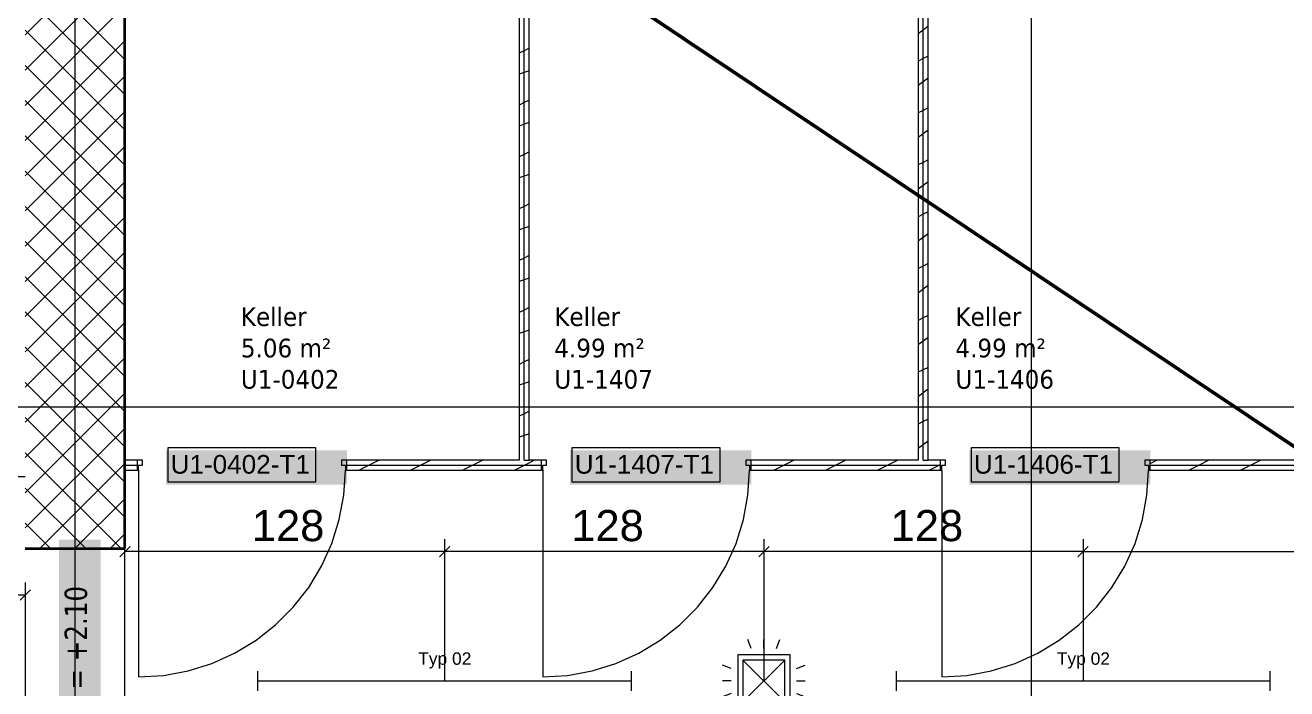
# Model space of a CAD drawing. Extents: x -1132 to 613, y -179 to 712.
# Drawn here: x -393.6 to -292.3, y -11.8 to 41.5 of the extents above; entities that cross this region are included whole.
import ezdxf
from ezdxf.lldxf.tags import DXFTag

# ---------------------------------------------------------------- set-up
doc = ezdxf.new("R2010")
doc.units = 0
doc.layers.get('0').update_dxf_attribs({"lineweight": 13})
for name, color, linetype, lineweight in [('A-AREA-____-IDEN', 7, 'Continuous', 5), ('A-DOOR-____-IDEN', 7, 'Continuous', 5), ('A-DOOR-____-OTLN', 7, 'Continuous', 9), ('A-DOOR-FRAM-MCUT', 7, 'Continuous', 9), ('A-DOOR-OPNG-OTLN', 7, 'Continuous', 9), ('A-FLOR-____-OTLN', 7, 'Continuous', 9), ('A-WALL-____-MCUT', 7, 'Continuous', 35), ('A-WALL-____-PATT', 7, 'Continuous', 35), ('A-WALL-FNSH-MCUT', 7, 'Continuous', 35), ('S-GRID-____-OTLN', 7, 'Continuous', 5)]:
    doc.layers.add(name, color=color, linetype=linetype, lineweight=lineweight)
for name, color, linetype, lineweight, true_color in [('EL01_VVV_Mass', 7, 'Continuous', 13, 0xb2b200), ('EL01_WAN_Kraft', 1, 'Continuous', 13, 0xff0000), ('EL01_WAN_Leuchten', 7, 'Continuous', 13, 0x0080ff), ('EL01_WAN_Leuchtentyp', 7, 'Continuous', 13, 0x0099ff), ('EL01_WAN_Licht', 7, 'Continuous', 13, 0x0080ff), ('X_Geometrie', 3, 'Continuous', 50, 0x00ff00)]:
    doc.layers.add(name, color=color, linetype=linetype, lineweight=lineweight, true_color=true_color)
doc.styles.get("Standard").update_dxf_attribs({"font": 'arial.ttf'})
tags = doc.linetypes.add('_Rasterlinie_', pattern=[0.375, 0.2, -0.05, 0.075, -0.05]).pattern_tags.tags
tags[10:11] = [DXFTag(74, 4), DXFTag(75, 0), DXFTag(340, '0'), DXFTag(46, 1.0), DXFTag(50, 0.0), DXFTag(44, 0.0), DXFTag(45, 0.0)]
tags[8:9] = [DXFTag(74, 4), DXFTag(75, 0), DXFTag(340, '0'), DXFTag(46, 1.0), DXFTag(50, 0.0), DXFTag(44, 0.0), DXFTag(45, 0.0)]
tags[6:7] = [DXFTag(74, 4), DXFTag(75, 0), DXFTag(340, '0'), DXFTag(46, 1.0), DXFTag(50, 0.0), DXFTag(44, 0.0), DXFTag(45, 0.0)]
tags[4:5] = [DXFTag(74, 4), DXFTag(75, 0), DXFTag(340, '0'), DXFTag(46, 1.0), DXFTag(50, 0.0), DXFTag(44, 0.0), DXFTag(45, 0.0)]
tags = doc.linetypes.add('Grundrissdarstellung Sturz', pattern=[0.25, 0.15, -0.05, 0, -0.05]).pattern_tags.tags
tags[10:11] = [DXFTag(74, 4), DXFTag(75, 0), DXFTag(340, '0'), DXFTag(46, 1.0), DXFTag(50, 0.0), DXFTag(44, 0.0), DXFTag(45, 0.0)]
tags[8:9] = [DXFTag(74, 4), DXFTag(75, 0), DXFTag(340, '0'), DXFTag(46, 1.0), DXFTag(50, 0.0), DXFTag(44, 0.0), DXFTag(45, 0.0)]
tags[6:7] = [DXFTag(74, 4), DXFTag(75, 0), DXFTag(340, '0'), DXFTag(46, 1.0), DXFTag(50, 0.0), DXFTag(44, 0.0), DXFTag(45, 0.0)]
tags[4:5] = [DXFTag(74, 4), DXFTag(75, 0), DXFTag(340, '0'), DXFTag(46, 1.0), DXFTag(50, 0.0), DXFTag(44, 0.0), DXFTag(45, 0.0)]

# ---------------------------------------------------------------- blocks, each defined once
blk = doc.blocks.new('Referenz-A0UNPDE96I', base_point=(-1115.89, -117.37))
at = {"layer": 'A-DOOR-____-IDEN', "color": 0, "linetype": 'Continuous', "ltscale": 0.13}
for p, q in [((-382.14, 7.61), (-370.3, 7.61)), ((-382.14, 4.83), (-382.14, 7.61)), ((-370.3, 7.61), (-370.3, 4.83)), ((-349.69, 7.61), (-337.85, 7.61)), ((-349.69, 4.83), (-349.69, 7.61)), ((-337.85, 7.61), (-337.85, 4.83)), ((-317.64, 7.61), (-305.8, 7.61)), ((-317.64, 4.83), (-317.64, 7.61)), ((-305.8, 7.61), (-305.8, 4.83)), ((-370.3, 4.83), (-382.14, 4.83)), ((-337.85, 4.83), (-349.69, 4.83)), ((-305.8, 4.83), (-317.64, 4.83))]:
    blk.add_line(p, q, dxfattribs=at)
at = {"layer": 'A-DOOR-____-IDEN', "color": 7, "linetype": 'Continuous', "ltscale": 0.13, "true_color": 0xffffff}
for points in [[(-382.31, 4.61), (-367.77, 4.61), (-382.31, 7.37)], [(-367.77, 4.61), (-382.31, 7.37), (-367.77, 7.37)], [(-349.86, 4.61), (-335.32, 4.61), (-349.86, 7.37)], [(-335.32, 4.61), (-349.86, 7.37), (-335.32, 7.37)], [(-317.81, 4.61), (-303.27, 4.61), (-317.81, 7.37)], [(-303.27, 4.61), (-317.81, 7.37), (-303.27, 7.37)], [(-390.9, -18.13), (-387.57, -18.13), (-390.9, 0.21)], [(-387.57, -18.13), (-390.9, 0.21), (-387.57, 0.21)]]:
    blk.add_solid(points, dxfattribs=at)
at = {"layer": 'A-DOOR-____-OTLN', "color": 0, "linetype": 'Grundrissdarstellung Sturz', "ltscale": 0.13}
blk.add_line((-385.61, -20.52), (-385.61, -0.52), dxfattribs=at)
at = {"layer": 'A-DOOR-FRAM-MCUT', "color": 0, "linetype": 'Continuous', "ltscale": 0.13}
for p, q in [((-384.21, 6.58), (-384.61, 6.58)), ((-384.51, 5.78), (-384.51, 6.18)), ((-384.51, 6.18), (-384.21, 6.18)), ((-384.21, 6.18), (-384.21, 6.58)), ((-367.81, 6.58), (-368.21, 6.58)), ((-368.21, 6.58), (-368.21, 6.18)), ((-368.21, 6.18), (-367.91, 6.18)), ((-367.91, 6.18), (-367.91, 5.78)), ((-351.76, 6.58), (-352.16, 6.58)), ((-352.06, 5.78), (-352.06, 6.18)), ((-352.06, 6.18), (-351.76, 6.18)), ((-351.76, 6.18), (-351.76, 6.58)), ((-335.36, 6.58), (-335.76, 6.58)), ((-335.76, 6.58), (-335.76, 6.18)), ((-335.76, 6.18), (-335.46, 6.18)), ((-335.46, 6.18), (-335.46, 5.78)), ((-319.71, 6.58), (-320.11, 6.58)), ((-320.01, 5.78), (-320.01, 6.18)), ((-320.01, 6.18), (-319.71, 6.18)), ((-319.71, 6.18), (-319.71, 6.58)), ((-303.31, 6.58), (-303.71, 6.58)), ((-303.71, 6.58), (-303.71, 6.18)), ((-303.71, 6.18), (-303.41, 6.18)), ((-303.41, 6.18), (-303.41, 5.78)), ((-384.61, 5.78), (-384.51, 5.78)), ((-367.91, 5.78), (-367.81, 5.78)), ((-352.16, 5.78), (-352.06, 5.78)), ((-335.46, 5.78), (-335.36, 5.78)), ((-320.11, 5.78), (-320.01, 5.78)), ((-303.41, 5.78), (-303.31, 5.78))]:
    blk.add_line(p, q, dxfattribs=at)
at = {"layer": 'A-DOOR-OPNG-OTLN', "color": 0, "linetype": 'Continuous', "ltscale": 0.13}
for p, q in [((-384.51, 5.78), (-384.51, -10.82)), ((-368.04, 3.78), (-367.91, 5.78)), ((-352.06, 5.78), (-352.06, -10.82)), ((-335.59, 3.78), (-335.46, 5.78)), ((-320.01, 5.78), (-320.01, -10.82)), ((-303.54, 3.78), (-303.41, 5.78)), ((-368.4, 1.81), (-368.04, 3.78)), ((-335.95, 1.81), (-335.59, 3.78)), ((-303.9, 1.81), (-303.54, 3.78)), ((-368.99, -0.11), (-368.4, 1.81)), ((-336.54, -0.11), (-335.95, 1.81)), ((-304.49, -0.11), (-303.9, 1.81)), ((-369.82, -1.94), (-368.99, -0.11)), ((-337.37, -1.94), (-336.54, -0.11)), ((-305.32, -1.94), (-304.49, -0.11)), ((-370.85, -3.65), (-369.82, -1.94)), ((-338.4, -3.65), (-337.37, -1.94)), ((-306.35, -3.65), (-305.32, -1.94)), ((-372.09, -5.23), (-370.85, -3.65)), ((-339.64, -5.23), (-338.4, -3.65)), ((-307.59, -5.23), (-306.35, -3.65)), ((-373.51, -6.65), (-372.09, -5.23)), ((-341.06, -6.65), (-339.64, -5.23)), ((-309.01, -6.65), (-307.59, -5.23)), ((-375.08, -7.88), (-373.51, -6.65)), ((-342.63, -7.88), (-341.06, -6.65)), ((-310.58, -7.88), (-309.01, -6.65)), ((-376.8, -8.92), (-375.08, -7.88)), ((-344.35, -8.92), (-342.63, -7.88)), ((-312.3, -8.92), (-310.58, -7.88)), ((-378.63, -9.74), (-376.8, -8.92)), ((-346.18, -9.74), (-344.35, -8.92)), ((-314.13, -9.74), (-312.3, -8.92)), ((-380.54, -10.34), (-378.63, -9.74)), ((-348.09, -10.34), (-346.18, -9.74)), ((-316.04, -10.34), (-314.13, -9.74)), ((-384.51, -10.82), (-382.51, -10.7)), ((-382.51, -10.7), (-380.54, -10.34)), ((-352.06, -10.82), (-350.06, -10.7)), ((-350.06, -10.7), (-348.09, -10.34)), ((-320.01, -10.82), (-318.01, -10.7)), ((-318.01, -10.7), (-316.04, -10.34))]:
    blk.add_line(p, q, dxfattribs=at)
at = {"layer": 'A-FLOR-____-OTLN', "color": 0, "linetype": 'Continuous', "ltscale": 0.13}
blk.add_line((-385.61, -20.52), (-385.61, -0.52), dxfattribs=at)
at = {"layer": 'A-WALL-____-MCUT', "color": 0, "linetype": 'Continuous', "ltscale": 0.35}
for p, q in [((-385.61, -0.52), (-385.61, 70.48)), ((-393.61, -0.52), (-385.61, -0.52))]:
    blk.add_line(p, q, dxfattribs=at)
at = {"layer": 'A-WALL-____-MCUT', "color": 0, "linetype": 'Continuous', "lineweight": 9, "ltscale": 0.13}
for p, q in [((-353.56, 6.58), (-353.56, 70.48)), ((-321.51, 6.58), (-321.51, 70.48)), ((-385.61, 6.18), (-384.61, 6.18)), ((-367.81, 6.18), (-352.16, 6.18)), ((-353.56, 6.58), (-353.16, 6.58)), ((-335.36, 6.18), (-320.11, 6.18)), ((-321.51, 6.58), (-321.11, 6.58)), ((-303.31, 6.18), (-288.06, 6.18))]:
    blk.add_line(p, q, dxfattribs=at)
at = {"layer": 'A-WALL-____-PATT', "color": 0, "linetype": 'Continuous', "lineweight": 9, "ltscale": 0.13}
for p, q in [((-393.61, 40.74), (-385.61, 48.74)), ((-385.61, 38.77), (-393.61, 46.77)), ((-393.61, 37.91), (-385.61, 45.91)), ((-385.61, 35.94), (-393.61, 43.94)), ((-393.61, 35.08), (-385.61, 43.08)), ((-385.61, 33.11), (-393.61, 41.11)), ((-321.51, 41.13), (-321.91, 40.83)), ((-321.11, 41.43), (-321.51, 41.13)), ((-393.61, 32.26), (-385.61, 40.26)), ((-353.16, 39.67), (-353.56, 39.47)), ((-353.56, 39.47), (-353.96, 39.27)), ((-321.51, 38.83), (-321.91, 38.63)), ((-321.11, 39.03), (-321.51, 38.83)), ((-385.61, 30.28), (-393.61, 38.28)), ((-353.56, 37.72), (-353.96, 37.59)), ((-353.16, 37.86), (-353.56, 37.72)), ((-393.61, 29.43), (-385.61, 37.43)), ((-321.51, 36.97), (-321.91, 36.67)), ((-321.11, 37.27), (-321.51, 36.97)), ((-385.61, 27.46), (-393.61, 35.46)), ((-353.16, 35.5), (-353.56, 35.3)), ((-393.61, 26.6), (-385.61, 34.6)), ((-353.56, 35.3), (-353.96, 35.1)), ((-321.51, 34.67), (-321.91, 34.47)), ((-321.11, 34.87), (-321.51, 34.67)), ((-353.56, 33.56), (-353.96, 33.42)), ((-353.16, 33.69), (-353.56, 33.56)), ((-385.61, 24.63), (-393.61, 32.63)), ((-321.51, 32.8), (-321.91, 32.5)), ((-321.11, 33.1), (-321.51, 32.8)), ((-393.61, 23.77), (-385.61, 31.77)), ((-353.56, 31.14), (-353.96, 30.94)), ((-353.16, 31.34), (-353.56, 31.14)), ((-321.51, 30.5), (-321.91, 30.3)), ((-321.11, 30.7), (-321.51, 30.5)), ((-385.61, 21.8), (-393.61, 29.8)), ((-353.56, 29.39), (-353.96, 29.26)), ((-353.16, 29.53), (-353.56, 29.39)), ((-393.61, 20.94), (-385.61, 28.94)), ((-321.51, 28.64), (-321.91, 28.34)), ((-321.11, 28.94), (-321.51, 28.64)), ((-385.61, 18.97), (-393.61, 26.97)), ((-353.56, 26.97), (-353.96, 26.77)), ((-353.16, 27.17), (-353.56, 26.97)), ((-321.51, 26.34), (-321.91, 26.14)), ((-321.11, 26.54), (-321.51, 26.34)), ((-393.61, 18.11), (-385.61, 26.11)), ((-353.16, 25.36), (-353.56, 25.23)), ((-353.56, 25.23), (-353.96, 25.09)), ((-321.51, 24.47), (-321.91, 24.17)), ((-321.11, 24.77), (-321.51, 24.47)), ((-385.61, 16.14), (-393.61, 24.14)), ((-393.61, 15.29), (-385.61, 23.29)), ((-353.56, 22.81), (-353.96, 22.61)), ((-353.16, 23.01), (-353.56, 22.81)), ((-321.11, 22.37), (-321.51, 22.17)), ((-385.61, 13.31), (-393.61, 21.31)), ((-321.51, 22.17), (-321.91, 21.97)), ((-393.61, 12.46), (-385.61, 20.46)), ((-353.56, 21.06), (-353.96, 20.93)), ((-353.16, 21.2), (-353.56, 21.06)), ((-321.51, 20.31), (-321.91, 20.01)), ((-321.11, 20.61), (-321.51, 20.31)), ((-385.61, 10.49), (-393.61, 18.49)), ((-353.56, 18.64), (-353.96, 18.44)), ((-353.16, 18.84), (-353.56, 18.64)), ((-393.61, 9.63), (-385.61, 17.63)), ((-321.51, 18.01), (-321.91, 17.81)), ((-321.11, 18.21), (-321.51, 18.01)), ((-353.56, 16.9), (-353.96, 16.77)), ((-353.16, 17.03), (-353.56, 16.9)), ((-321.11, 16.44), (-321.51, 16.14)), ((-385.61, 7.66), (-393.61, 15.66)), ((-321.51, 16.14), (-321.91, 15.84)), ((-393.61, 6.8), (-385.61, 14.8)), ((-353.56, 14.48), (-353.96, 14.28)), ((-353.16, 14.68), (-353.56, 14.48)), ((-321.51, 13.84), (-321.91, 13.64)), ((-321.11, 14.04), (-321.51, 13.84)), ((-385.61, 4.83), (-393.61, 12.83)), ((-353.56, 12.73), (-353.96, 12.6)), ((-353.16, 12.87), (-353.56, 12.73)), ((-321.11, 12.28), (-321.51, 11.98)), ((-393.61, 3.97), (-385.61, 11.97)), ((-321.51, 11.98), (-321.91, 11.68)), ((-353.56, 10.31), (-353.96, 10.11)), ((-353.16, 10.51), (-353.56, 10.31)), ((-385.61, 2), (-393.61, 10)), ((-393.61, 1.14), (-385.61, 9.14)), ((-321.51, 9.68), (-321.91, 9.48)), ((-321.11, 9.88), (-321.51, 9.68)), ((-353.56, 8.57), (-353.96, 8.44)), ((-353.16, 8.7), (-353.56, 8.57)), ((-321.11, 8.11), (-321.51, 7.81)), ((-385.92, -0.52), (-393.61, 7.17)), ((-321.51, 7.81), (-321.91, 7.51)), ((-392.45, -0.52), (-385.61, 6.32)), ((-366, 6.18), (-366.8, 5.78)), ((-365.2, 6.58), (-366, 6.18)), ((-361.84, 6.18), (-362.64, 5.78)), ((-361.04, 6.58), (-361.84, 6.18)), ((-357.67, 6.18), (-358.47, 5.78)), ((-356.87, 6.58), (-357.67, 6.18)), ((-353.51, 6.18), (-354.31, 5.78)), ((-352.71, 6.58), (-353.51, 6.18)), ((-332.68, 6.18), (-333.48, 5.78)), ((-331.88, 6.58), (-332.68, 6.18)), ((-328.52, 6.18), (-329.32, 5.78)), ((-327.72, 6.58), (-328.52, 6.18)), ((-324.35, 6.18), (-325.15, 5.78)), ((-323.55, 6.58), (-324.35, 6.18)), ((-320.19, 6.18), (-320.99, 5.78)), ((-320.11, 6.21), (-320.19, 6.18)), ((-302.73, 6.58), (-303.31, 6.28)), ((-299.36, 6.18), (-300.16, 5.78)), ((-298.56, 6.58), (-299.36, 6.18)), ((-295.2, 6.18), (-296, 5.78)), ((-294.4, 6.58), (-295.2, 6.18)), ((-388.75, -0.52), (-393.61, 4.34)), ((-389.62, -0.52), (-385.61, 3.49)), ((-391.58, -0.52), (-393.61, 1.52)), ((-386.79, -0.52), (-385.61, 0.66))]:
    blk.add_line(p, q, dxfattribs=at)
at = {"layer": 'A-WALL-FNSH-MCUT', "color": 0, "linetype": 'Continuous', "lineweight": 9, "ltscale": 0.13}
for p, q in [((-353.96, 70.48), (-353.96, 6.58)), ((-353.16, 6.58), (-353.16, 70.48)), ((-321.91, 70.48), (-321.91, 6.58)), ((-321.11, 6.58), (-321.11, 70.48)), ((-384.61, 6.58), (-385.61, 6.58)), ((-384.61, 5.78), (-384.61, 6.58)), ((-353.96, 6.58), (-367.81, 6.58)), ((-367.81, 6.58), (-367.81, 5.78)), ((-352.16, 6.58), (-353.16, 6.58)), ((-352.16, 5.78), (-352.16, 6.58)), ((-321.91, 6.58), (-335.36, 6.58)), ((-335.36, 6.58), (-335.36, 5.78)), ((-320.11, 6.58), (-321.11, 6.58)), ((-320.11, 5.78), (-320.11, 6.58)), ((-289.86, 6.58), (-303.31, 6.58)), ((-303.31, 6.58), (-303.31, 5.78)), ((-385.61, 5.78), (-384.61, 5.78)), ((-367.81, 5.78), (-352.16, 5.78)), ((-335.36, 5.78), (-320.11, 5.78)), ((-303.31, 5.78), (-288.06, 5.78))]:
    blk.add_line(p, q, dxfattribs=at)
at = {"layer": 'S-GRID-____-OTLN', "color": 0, "linetype": '_Rasterlinie_', "ltscale": 0.13}
for p, q in [((-389.61, -113.6), (-389.61, 631.48)), ((-312.81, -113.6), (-312.81, 631.48)), ((-1107.61, 10.88), (103.38, 10.88))]:
    blk.add_line(p, q, dxfattribs=at)
at = {"layer": 'X_Geometrie', "color": 0, "linetype": 'Continuous', "ltscale": 0.5}
blk.add_line((-383.45, 69.02), (-132.13, -99.08), dxfattribs=at)
at = {"layer": 'A-AREA-____-IDEN', "color": 0, "linetype": 'Continuous', "ltscale": 0.13, "char_height": 1.5, "attachment_point": 1}
for s, insert in [('{\\W0.9;\\fVerdana;Keller}', (-376.3, 18.86)), ('{\\W0.9;\\fVerdana;Keller}', (-351.13, 18.86)), ('{\\W0.9;\\fVerdana;Keller}', (-318.92, 18.86)), ('{\\W0.9;\\fVerdana;5.06 m²}', (-376.3, 16.34)), ('{\\W0.9;\\fVerdana;4.99 m²}', (-351.13, 16.34)), ('{\\W0.9;\\fVerdana;4.99 m²}', (-318.92, 16.34)), ('{\\W0.9;\\fVerdana;U1-0402}', (-376.3, 13.83)), ('{\\W0.9;\\fVerdana;U1-1407}', (-351.13, 13.83)), ('{\\W0.9;\\fVerdana;U1-1406}', (-318.92, 13.83))]:
    blk.add_mtext(s, dxfattribs=dict(at, insert=insert))
at = {"layer": 'A-DOOR-____-IDEN', "color": 0, "linetype": 'Continuous', "ltscale": 0.13, "char_height": 1.5, "attachment_point": 1}
for s, insert in [('{\\fArial;U1-0402-T1}', (-381.94, 7)), ('{\\fArial;U1-1407-T1}', (-349.49, 7)), ('{\\fArial;U1-1406-T1}', (-317.44, 7))]:
    blk.add_mtext(s, dxfattribs=dict(at, insert=insert))
at = {"layer": 'A-DOOR-____-IDEN', "color": 0, "linetype": 'Continuous', "ltscale": 0.13, "insert": (-390.45, -17.68), "char_height": 1.8, "attachment_point": 1, "rotation": 90}
blk.add_mtext('{\\W0.8;\\fVerdana;STUK = +2.10}', dxfattribs=at)
blk = doc.blocks.new('Maß-A0UNPEJD6I', base_point=(-414.38, -20.52))
at = {"color": 0, "lineweight": -2}
for p, q in [((-414.38, -4.67), (-413.55, -3.84)), ((-413.96, -3.25), (-413.96, -10.52)), ((-394.03, -4.67), (-393.2, -3.84)), ((-393.61, -3.25), (-393.61, -20.52)), ((-393.61, -4.25), (-413.96, -4.25))]:
    blk.add_line(p, q, dxfattribs=at)
at = {"color": 0, "lineweight": -2, "insert": (-406.42, -0.92), "char_height": 2.5, "attachment_point": 1}
blk.add_mtext('{\\fArial;102}', dxfattribs=at)
blk = doc.blocks.new('Maß-A0UNPF896I', base_point=(-360.36, -11.15))
at = {"color": 0, "lineweight": -2}
for p, q in [((-359.94, 0.25), (-359.94, -11.15)), ((-334.3, 0.25), (-334.3, -11.15)), ((-360.36, -1.17), (-359.53, -0.34)), ((-334.3, -0.75), (-359.94, -0.75)), ((-334.72, -1.17), (-333.89, -0.34))]:
    blk.add_line(p, q, dxfattribs=at)
at = {"color": 0, "lineweight": -2, "insert": (-349.77, 2.58), "char_height": 2.5, "attachment_point": 1}
blk.add_mtext('{\\fArial;128}', dxfattribs=at)
blk = doc.blocks.new('Maß-A0UNPFPP6I', base_point=(-334.72, -11.15))
at = {"color": 0, "lineweight": -2}
for p, q in [((-334.3, 0.25), (-334.3, -11.15)), ((-308.66, 0.25), (-308.66, -11.15)), ((-334.72, -1.17), (-333.89, -0.34)), ((-308.66, -0.75), (-334.3, -0.75)), ((-309.08, -1.17), (-308.25, -0.34))]:
    blk.add_line(p, q, dxfattribs=at)
at = {"color": 0, "lineweight": -2, "insert": (-324.13, 2.58), "char_height": 2.5, "attachment_point": 1}
blk.add_mtext('{\\fArial;128}', dxfattribs=at)
blk = doc.blocks.new('Bewegungsmelder UP-A0UNPFPZ6I', base_point=(-337.63, -14.47))
at = {"color": 0, "lineweight": -2}
for p, q in [((-335.31, -8.53), (-335.58, -7.82)), ((-334.3, -8.53), (-334.3, -7.82)), ((-333.3, -8.53), (-333.03, -7.82)), ((-336.4, -9.05), (-336.4, -13.25)), ((-332.2, -9.05), (-336.4, -9.05)), ((-332.2, -13.25), (-332.2, -9.05)), ((-336.92, -10.14), (-337.63, -9.87)), ((-335.98, -9.47), (-335.98, -12.83)), ((-332.62, -9.47), (-335.98, -9.47)), ((-332.62, -12.83), (-335.98, -9.47)), ((-335.98, -12.83), (-332.62, -9.47)), ((-332.62, -12.83), (-332.62, -9.47)), ((-331.69, -10.14), (-330.98, -9.87)), ((-336.92, -11.15), (-337.63, -11.15)), ((-336.92, -12.15), (-337.63, -12.42)), ((-331.69, -11.15), (-330.98, -11.15)), ((-331.69, -12.15), (-330.98, -12.42)), ((-335.98, -12.83), (-332.62, -12.83)), ((-336.4, -13.25), (-332.2, -13.25)), ((-335.31, -13.76), (-335.58, -14.47)), ((-334.3, -13.76), (-334.3, -14.47)), ((-333.3, -13.76), (-333.03, -14.47))]:
    blk.add_line(p, q, dxfattribs=at)
blk = doc.blocks.new('LED-Langfeldleuchte 37W-A0UNPFSN6I', base_point=(-323.66, -11.95))
at = {"color": 0, "lineweight": -2}
for p, q in [((-323.66, -11.95), (-323.66, -10.35)), ((-293.66, -11.95), (-293.66, -10.35)), ((-323.66, -11.15), (-293.66, -11.15))]:
    blk.add_line(p, q, dxfattribs=at)
blk = doc.blocks.new('Bemerkung 1-A0UNPFSR6I', base_point=(-310.78, -9.85))
at = {"color": 0, "lineweight": -2, "insert": (-310.78, -8.85), "char_height": 1, "attachment_point": 1}
blk.add_mtext('{\\fArial;Typ 02}', dxfattribs=at)
blk = doc.blocks.new('LED-Langfeldleuchte 37W-A0UNPFTP6I', base_point=(-374.94, -11.95))
at = {"color": 0, "lineweight": -2}
for p, q in [((-374.94, -11.95), (-374.94, -10.35)), ((-344.94, -11.95), (-344.94, -10.35)), ((-374.94, -11.15), (-344.94, -11.15))]:
    blk.add_line(p, q, dxfattribs=at)
blk = doc.blocks.new('Bemerkung 1-A0UNPFTT6I', base_point=(-362.06, -9.85))
at = {"color": 0, "lineweight": -2, "insert": (-362.06, -8.85), "char_height": 1, "attachment_point": 1}
blk.add_mtext('{\\fArial;Typ 02}', dxfattribs=at)
blk = doc.blocks.new('Maß-A0UNPFWV6I', base_point=(-386.03, -11.15))
at = {"color": 0, "lineweight": -2}
for p, q in [((-359.94, 0.25), (-359.94, -11.15)), ((-386.03, -1.17), (-385.2, -0.34)), ((-385.61, -1.75), (-385.61, -0.52)), ((-359.94, -0.75), (-385.61, -0.75)), ((-360.36, -1.17), (-359.53, -0.34))]:
    blk.add_line(p, q, dxfattribs=at)
at = {"color": 0, "lineweight": -2, "insert": (-375.42, 2.58), "char_height": 2.5, "attachment_point": 1}
blk.add_mtext('{\\fArial;128}', dxfattribs=at)
blk = doc.blocks.new('Maß-A0UNPG596I', base_point=(-309.08, -11.15))
at = {"color": 0, "lineweight": -2}
for p, q in [((-308.66, 0.25), (-308.66, -11.15)), ((-308.25, -0.34), (-309.08, -1.17)), ((-308.66, -0.75), (-201.16, -0.75))]:
    blk.add_line(p, q, dxfattribs=at)
blk = doc.blocks.new('Steckdose T23_ AP_ 3-fach-A0UNPGA96I', base_point=(-400.24, 1.78))
at = {"color": 0, "lineweight": -2}
for p, q in [((-396.61, 6.78), (-396.42, 6.77)), ((-396.42, 6.77), (-396.22, 6.73)), ((-396.22, 6.73), (-396.04, 6.66)), ((-396.04, 6.66), (-395.86, 6.58)), ((-395.86, 6.58), (-395.7, 6.47)), ((-395.7, 6.47), (-395.55, 6.34)), ((-395.55, 6.34), (-395.42, 6.19)), ((-395.42, 6.19), (-395.31, 6.03)), ((-395.11, 6.78), (-395.11, 3.78)), ((-395.31, 6.03), (-395.23, 5.85)), ((-395.23, 5.85), (-395.16, 5.67)), ((-395.16, 5.67), (-395.13, 5.47)), ((-395.13, 5.08), (-395.16, 4.89)), ((-395.13, 5.47), (-395.11, 5.28)), ((-395.11, 5.28), (-395.13, 5.08)), ((-395.11, 5.28), (-393.61, 5.28)), ((-395.97, 4.35), (-395.46, 2.94)), ((-395.7, 4.09), (-395.86, 3.98)), ((-395.55, 4.22), (-395.7, 4.09)), ((-395.42, 4.37), (-395.55, 4.22)), ((-395.31, 4.53), (-395.42, 4.37)), ((-395.23, 4.7), (-395.31, 4.53)), ((-395.16, 4.89), (-395.23, 4.7)), ((-396.42, 3.79), (-396.61, 3.78)), ((-396.22, 3.83), (-396.42, 3.79)), ((-396.04, 3.89), (-396.22, 3.83)), ((-395.86, 3.98), (-396.04, 3.89))]:
    blk.add_line(p, q, dxfattribs=at)
for points in [[(-395.16, 4.89), (-396.61, 4.89), (-395.11, 5.28)], [(-396.61, 4.89), (-395.11, 5.28), (-396.61, 5.28)], [(-395.11, 5.28), (-396.61, 5.28), (-396.61, 5.28)], [(-395.31, 4.53), (-396.61, 4.53), (-395.16, 4.89)], [(-396.61, 4.53), (-395.16, 4.89), (-396.61, 4.89)], [(-395.55, 4.22), (-396.61, 4.22), (-395.31, 4.53)], [(-396.61, 4.22), (-395.31, 4.53), (-396.61, 4.53)], [(-395.86, 3.98), (-396.61, 3.98), (-395.55, 4.22)], [(-396.61, 3.98), (-395.55, 4.22), (-396.61, 4.22)], [(-396.22, 3.83), (-396.61, 3.83), (-395.86, 3.98)], [(-396.61, 3.83), (-395.86, 3.98), (-396.61, 3.98)], [(-396.61, 3.78), (-396.22, 3.83), (-396.61, 3.83)]]:
    blk.add_solid(points, dxfattribs=at)
at = {"color": 0, "lineweight": -2, "insert": (-400.24, 6.02), "char_height": 1.5, "attachment_point": 1}
blk.add_mtext('{\\fArial;T23}', dxfattribs=at)
at = {"color": 0, "lineweight": -2, "insert": (-396.18, 1.78), "char_height": 1.5, "attachment_point": 1, "rotation": 90}
blk.add_mtext('{\\fArial;3}', dxfattribs=at)

msp = doc.modelspace()

# ---------------------------------------------------------------- block references
at = {"color": 9, "lineweight": 25, "ltscale": 0.25, "true_color": 0xc0c0c0}
msp.add_blockref('Referenz-A0UNPDE96I', (-1115.89, -117.37), dxfattribs=at)
at = {"layer": 'EL01_VVV_Mass', "linetype": 'Continuous', "ltscale": 0.13}
for name, p in [('Maß-A0UNPFWV6I', (-386.03, -11.15)), ('Maß-A0UNPF896I', (-360.36, -11.15)), ('Maß-A0UNPFPP6I', (-334.72, -11.15)), ('Maß-A0UNPG596I', (-309.08, -11.15)), ('Maß-A0UNPEJD6I', (-414.38, -20.52))]:
    msp.add_blockref(name, p, dxfattribs=at)
at = {"layer": 'EL01_WAN_Kraft', "color": 1, "linetype": 'Continuous', "ltscale": 0.13, "true_color": 0xff0000}
msp.add_blockref('Steckdose T23_ AP_ 3-fach-A0UNPGA96I', (-400.24, 1.78), dxfattribs=at)
at = {"layer": 'EL01_WAN_Leuchten', "ltscale": 0.13}
for name, p in [('LED-Langfeldleuchte 37W-A0UNPFTP6I', (-374.94, -11.95)), ('LED-Langfeldleuchte 37W-A0UNPFSN6I', (-323.66, -11.95))]:
    msp.add_blockref(name, p, dxfattribs=at)
at = {"layer": 'EL01_WAN_Leuchtentyp', "ltscale": 0.13}
for name, p in [('Bemerkung 1-A0UNPFTT6I', (-362.06, -9.85)), ('Bemerkung 1-A0UNPFSR6I', (-310.78, -9.85))]:
    msp.add_blockref(name, p, dxfattribs=at)
at = {"layer": 'EL01_WAN_Licht', "linetype": 'Continuous', "ltscale": 0.13}
msp.add_blockref('Bewegungsmelder UP-A0UNPFPZ6I', (-337.63, -14.47), dxfattribs=at)

doc.saveas('drawing.dxf')
